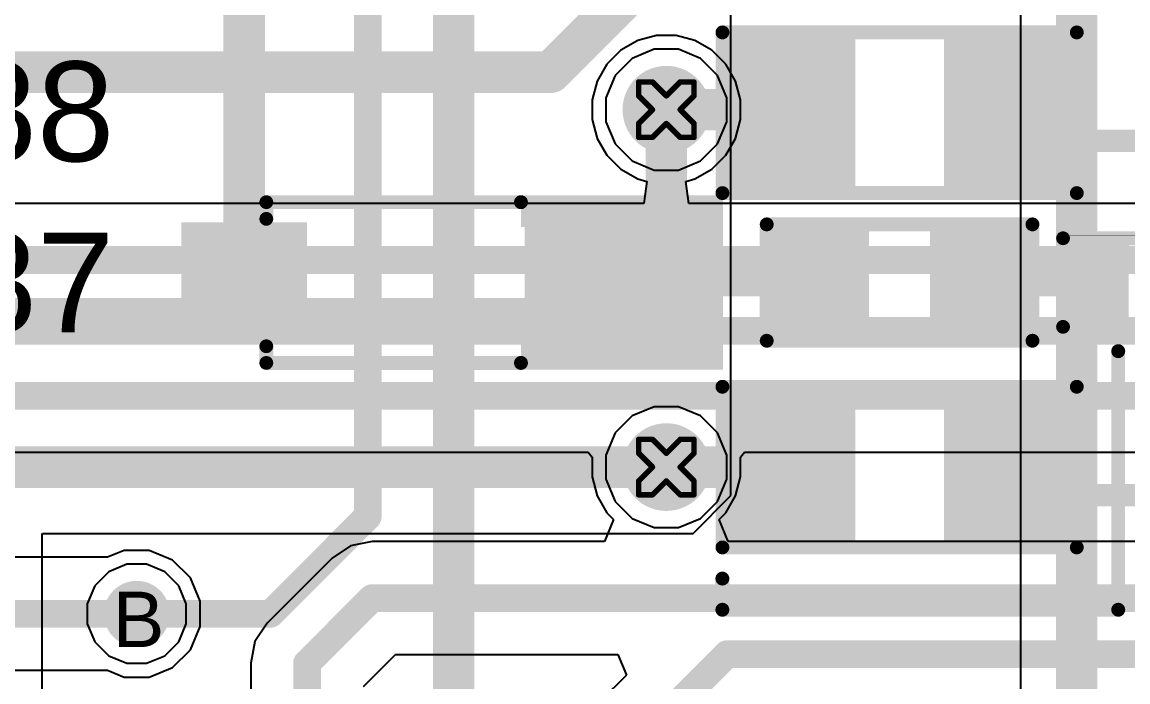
# Model space of a CAD drawing. Header units: inches. Extents: x 0 to 5379, y 0 to 5429.
# Drawn here: x 78.76 to 88.9, y 125.46 to 131.51 of the extents above; entities that cross this region are included whole.
import ezdxf

# ---------------------------------------------------------------- set-up
doc = ezdxf.new("R2010")
doc.units = ezdxf.units.IN
for name, color, linetype in [('Bottom Layer', 5, 'Continuous'), ('Bottom Solder', 6, 'Continuous'), ('Drill Drawing', 1, 'Continuous'), ('GND01', 16, 'Continuous'), ('GND02', 76, 'Continuous'), ('PWR', 156, 'Continuous'), ('SIG 01', 90, 'Continuous'), ('Top Layer', 1, 'Continuous'), ('Top Overlay', 2, 'Continuous'), ('Top Paste', 8, 'Continuous'), ('Top Solder', 216, 'Continuous'), ('Via Holes', 16, 'Continuous')]:
    doc.layers.add(name, color=color, linetype=linetype)
doc.styles.add('Arial', font='', dxfattribs={"height": 0.2})
doc.styles.get('Arial').set_extended_font_data('Arial')

# ---------------------------------------------------------------- blocks, each defined once
blk = doc.blocks.new('SOD_123_33')
at = {"layer": 'Top Layer'}
for points in [[(-1.1, 0.45), (-1.1, -0.45), (-2.05, -0.45), (-2.05, 0.45)], [(2.05, 0.45), (2.05, -0.45), (1.1, -0.45), (1.1, 0.45)]]:
    blk.add_hatch(color=1, dxfattribs=at).paths.add_polyline_path(points)
at = {"layer": 'Top Overlay'}
for points in [[(0.965, 0.508), (2.819, 0.508), (2.819, 0.8), (0.965, 0.8)], [(2.119, -0.787), (2.818, -0.787), (2.818, 0.787), (2.119, 0.787)], [(0.965, -0.8), (2.819, -0.8), (2.819, -0.508), (0.965, -0.508)]]:
    blk.add_hatch(color=2, dxfattribs=at).paths.add_polyline_path(points)
at = {"layer": 'Top Paste'}
for points in [[(-1.1, 0.45), (-1.1, -0.45), (-2.05, -0.45), (-2.05, 0.45)], [(2.05, 0.45), (2.05, -0.45), (1.1, -0.45), (1.1, 0.45)]]:
    blk.add_hatch(color=8, dxfattribs=at).paths.add_polyline_path(points)
at = {"layer": 'Top Solder'}
for points in [[(-0.998, 0.552), (-0.998, -0.552), (-2.152, -0.552), (-2.152, 0.552)], [(2.152, 0.552), (2.152, -0.552), (0.998, -0.552), (0.998, 0.552)]]:
    blk.add_hatch(color=216, dxfattribs=at).paths.add_polyline_path(points)
at = {"layer": 'Top Overlay'}
for points in [[(-1.372, 0.737, 0.127, 0.127, 0), (0.965, 0.737, 0.127, 0.127, 0)], [(-1.372, 0.584, 0.127, 0.127, 0), (-1.372, 0.737, 0.127, 0.127, 0)], [(-1.372, -0.737, 0.127, 0.127, 0), (-1.372, -0.584, 0.127, 0.127, 0)], [(-1.372, -0.737, 0.127, 0.127, 0), (0.965, -0.737, 0.127, 0.127, 0)]]:
    blk.add_lwpolyline(points, format="xyseb", dxfattribs=at)
for points in [[(-1.403, 0.737, 0.0635, 0.0635, 1), (-1.34, 0.737, 0.0635, 0.0635, 1)], [(-1.403, 0.737, 0.0635, 0.0635, 1), (-1.34, 0.737, 0.0635, 0.0635, 1)], [(0.933, 0.737, 0.0635, 0.0635, 1), (0.997, 0.737, 0.0635, 0.0635, 1)], [(-1.403, 0.584, 0.0635, 0.0635, 1), (-1.34, 0.584, 0.0635, 0.0635, 1)], [(-1.403, -0.584, 0.0635, 0.0635, 1), (-1.34, -0.584, 0.0635, 0.0635, 1)], [(-1.403, -0.737, 0.0635, 0.0635, 1), (-1.34, -0.737, 0.0635, 0.0635, 1)], [(-1.403, -0.737, 0.0635, 0.0635, 1), (-1.34, -0.737, 0.0635, 0.0635, 1)], [(0.933, -0.737, 0.0635, 0.0635, 1), (0.997, -0.737, 0.0635, 0.0635, 1)]]:
    blk.add_lwpolyline(points, format="xyseb", close=True, dxfattribs=at)
blk = doc.blocks.new('R___0603_38')
at = {"layer": 'Top Layer'}
for points in [[(-0.381, 0.4445), (-0.381, -0.4445), (-1.143, -0.4445), (-1.143, 0.4445)], [(1.143, 0.4445), (1.143, -0.4445), (0.381, -0.4445), (0.381, 0.4445)]]:
    blk.add_hatch(color=1, dxfattribs=at).paths.add_polyline_path(points)
at = {"layer": 'Top Paste'}
for points in [[(-0.381, 0.4445), (-0.381, -0.4445), (-1.143, -0.4445), (-1.143, 0.4445)], [(1.143, 0.4445), (1.143, -0.4445), (0.381, -0.4445), (0.381, 0.4445)]]:
    blk.add_hatch(color=8, dxfattribs=at).paths.add_polyline_path(points)
at = {"layer": 'Top Solder'}
for points in [[(-0.2794, 0.5461), (-0.2794, -0.5461), (-1.2446, -0.5461), (-1.2446, 0.5461)], [(1.2446, 0.5461), (1.2446, -0.5461), (0.2794, -0.5461), (0.2794, 0.5461)]]:
    blk.add_hatch(color=216, dxfattribs=at).paths.add_polyline_path(points)
at = {"layer": 'Top Overlay'}
for points in [[(1.2192, 0.5334, 0.127, 0.127, 0), (-1.2192, 0.5334, 0.127, 0.127, 0)], [(-1.2192, 0.5334, 0.127, 0.127, 0), (-1.2192, -0.5334, 0.127, 0.127, 0)], [(1.2192, 0.5334, 0.127, 0.127, 0), (1.2192, -0.5334, 0.127, 0.127, 0)], [(1.2192, -0.5334, 0.127, 0.127, 0), (-1.2192, -0.5334, 0.127, 0.127, 0)]]:
    blk.add_lwpolyline(points, format="xyseb", dxfattribs=at)
for points in [[(-1.25095, 0.5334, 0.0635, 0.0635, 1), (-1.18745, 0.5334, 0.0635, 0.0635, 1)], [(-1.25095, 0.5334, 0.0635, 0.0635, 1), (-1.18745, 0.5334, 0.0635, 0.0635, 1)], [(1.18745, 0.5334, 0.0635, 0.0635, 1), (1.25095, 0.5334, 0.0635, 0.0635, 1)], [(1.18745, 0.5334, 0.0635, 0.0635, 1), (1.25095, 0.5334, 0.0635, 0.0635, 1)], [(-1.25095, -0.5334, 0.0635, 0.0635, 1), (-1.18745, -0.5334, 0.0635, 0.0635, 1)], [(-1.25095, -0.5334, 0.0635, 0.0635, 1), (-1.18745, -0.5334, 0.0635, 0.0635, 1)], [(1.18745, -0.5334, 0.0635, 0.0635, 1), (1.25095, -0.5334, 0.0635, 0.0635, 1)], [(1.18745, -0.5334, 0.0635, 0.0635, 1), (1.25095, -0.5334, 0.0635, 0.0635, 1)]]:
    blk.add_lwpolyline(points, format="xyseb", close=True, dxfattribs=at)
blk = doc.blocks.new('R___0402_39')
at = {"layer": 'Top Layer'}
for points in [[(-0.699, -0.318), (-0.699, 0.318), (-0.241, 0.318), (-0.241, -0.318)], [(0.241, -0.318), (0.241, 0.318), (0.699, 0.318), (0.699, -0.318)]]:
    blk.add_hatch(color=1, dxfattribs=at).paths.add_polyline_path(points)
at = {"layer": 'Top Paste'}
for points in [[(-0.699, -0.318), (-0.699, 0.318), (-0.241, 0.318), (-0.241, -0.318)], [(0.241, -0.318), (0.241, 0.318), (0.699, 0.318), (0.699, -0.318)]]:
    blk.add_hatch(color=8, dxfattribs=at).paths.add_polyline_path(points)
at = {"layer": 'Top Solder'}
for points in [[(-0.754, -0.373), (-0.754, 0.373), (-0.186, 0.373), (-0.186, -0.373)], [(0.186, -0.373), (0.186, 0.373), (0.754, 0.373), (0.754, -0.373)]]:
    blk.add_hatch(color=216, dxfattribs=at).paths.add_polyline_path(points)
at = {"layer": 'Top Overlay'}
for points in [[(-0.787, 0.406, 0.127, 0.127, 0), (-0.787, -0.406, 0.127, 0.127, 0)], [(0.787, 0.406, 0.127, 0.127, 0), (-0.787, 0.406, 0.127, 0.127, 0)], [(0.787, 0.406, 0.127, 0.127, 0), (0.787, -0.406, 0.127, 0.127, 0)], [(0.787, -0.406, 0.127, 0.127, 0), (-0.787, -0.406, 0.127, 0.127, 0)], [(0.813, -0.432, 0.00323, 0.00323, 0), (-0.813, -0.432, 0.00323, 0.00323, 0)]]:
    blk.add_lwpolyline(points, format="xyseb", dxfattribs=at)
for points in [[(-0.819, 0.406, 0.0635, 0.0635, 1), (-0.756, 0.406, 0.0635, 0.0635, 1)], [(-0.819, 0.406, 0.0635, 0.0635, 1), (-0.756, 0.406, 0.0635, 0.0635, 1)], [(0.756, 0.406, 0.0635, 0.0635, 1), (0.819, 0.406, 0.0635, 0.0635, 1)], [(0.756, 0.406, 0.0635, 0.0635, 1), (0.819, 0.406, 0.0635, 0.0635, 1)], [(-0.819, -0.406, 0.0635, 0.0635, 1), (-0.756, -0.406, 0.0635, 0.0635, 1)], [(-0.819, -0.406, 0.0635, 0.0635, 1), (-0.756, -0.406, 0.0635, 0.0635, 1)], [(0.756, -0.406, 0.0635, 0.0635, 1), (0.819, -0.406, 0.0635, 0.0635, 1)], [(0.756, -0.406, 0.0635, 0.0635, 1), (0.819, -0.406, 0.0635, 0.0635, 1)], [(-0.814, -0.432, 0.00161, 0.00161, 1), (-0.812, -0.432, 0.00161, 0.00161, 1)], [(0.812, -0.432, 0.00161, 0.00161, 1), (0.814, -0.432, 0.00161, 0.00161, 1)]]:
    blk.add_lwpolyline(points, format="xyseb", close=True, dxfattribs=at)
blk = doc.blocks.new('R___0805_246')
at = {"layer": 'Top Layer'}
for points in [[(-1.524, 0.635), (-0.508, 0.635), (-0.508, -0.635), (-1.524, -0.635)], [(0.508, 0.635), (1.524, 0.635), (1.524, -0.635), (0.508, -0.635)]]:
    blk.add_hatch(color=1, dxfattribs=at).paths.add_polyline_path(points)
at = {"layer": 'Top Paste'}
for points in [[(-1.524, 0.635), (-0.508, 0.635), (-0.508, -0.635), (-1.524, -0.635)], [(0.508, 0.635), (1.524, 0.635), (1.524, -0.635), (0.508, -0.635)]]:
    blk.add_hatch(color=8, dxfattribs=at).paths.add_polyline_path(points)
at = {"layer": 'Top Solder'}
for points in [[(-1.6256, 0.7366), (-0.4064, 0.7366), (-0.4064, -0.7366), (-1.6256, -0.7366)], [(0.4064, 0.7366), (1.6256, 0.7366), (1.6256, -0.7366), (0.4064, -0.7366)]]:
    blk.add_hatch(color=216, dxfattribs=at).paths.add_polyline_path(points)
at = {"layer": 'Top Overlay'}
for points in [[(1.6256, 0.7366, 0.127, 0.127, 0), (-1.6256, 0.7366, 0.127, 0.127, 0)], [(-1.6256, 0.7366, 0.127, 0.127, 0), (-1.6256, -0.7366, 0.127, 0.127, 0)], [(1.6256, 0.7366, 0.127, 0.127, 0), (1.6256, -0.7366, 0.127, 0.127, 0)], [(1.6256, -0.7366, 0.127, 0.127, 0), (-1.6256, -0.7366, 0.127, 0.127, 0)]]:
    blk.add_lwpolyline(points, format="xyseb", dxfattribs=at)
for points in [[(-1.65735, 0.7366, 0.0635, 0.0635, 1), (-1.59385, 0.7366, 0.0635, 0.0635, 1)], [(-1.65735, 0.7366, 0.0635, 0.0635, 1), (-1.59385, 0.7366, 0.0635, 0.0635, 1)], [(1.59385, 0.7366, 0.0635, 0.0635, 1), (1.65735, 0.7366, 0.0635, 0.0635, 1)], [(1.59385, 0.7366, 0.0635, 0.0635, 1), (1.65735, 0.7366, 0.0635, 0.0635, 1)], [(-1.65735, -0.7366, 0.0635, 0.0635, 1), (-1.59385, -0.7366, 0.0635, 0.0635, 1)], [(-1.65735, -0.7366, 0.0635, 0.0635, 1), (-1.59385, -0.7366, 0.0635, 0.0635, 1)], [(1.59385, -0.7366, 0.0635, 0.0635, 1), (1.65735, -0.7366, 0.0635, 0.0635, 1)], [(1.59385, -0.7366, 0.0635, 0.0635, 1), (1.65735, -0.7366, 0.0635, 0.0635, 1)]]:
    blk.add_lwpolyline(points, format="xyseb", close=True, dxfattribs=at)
blk = doc.blocks.new('R___0805_247')
at = {"layer": 'Top Layer'}
for points in [[(-1.524, 0.635), (-0.508, 0.635), (-0.508, -0.635), (-1.524, -0.635)], [(0.508, 0.635), (1.524, 0.635), (1.524, -0.635), (0.508, -0.635)]]:
    blk.add_hatch(color=1, dxfattribs=at).paths.add_polyline_path(points)
at = {"layer": 'Top Paste'}
for points in [[(-1.524, 0.635), (-0.508, 0.635), (-0.508, -0.635), (-1.524, -0.635)], [(0.508, 0.635), (1.524, 0.635), (1.524, -0.635), (0.508, -0.635)]]:
    blk.add_hatch(color=8, dxfattribs=at).paths.add_polyline_path(points)
at = {"layer": 'Top Solder'}
for points in [[(-1.6256, 0.7366), (-0.4064, 0.7366), (-0.4064, -0.7366), (-1.6256, -0.7366)], [(0.4064, 0.7366), (1.6256, 0.7366), (1.6256, -0.7366), (0.4064, -0.7366)]]:
    blk.add_hatch(color=216, dxfattribs=at).paths.add_polyline_path(points)
at = {"layer": 'Top Overlay'}
for points in [[(1.6256, 0.7366, 0.127, 0.127, 0), (-1.6256, 0.7366, 0.127, 0.127, 0)], [(-1.6256, 0.7366, 0.127, 0.127, 0), (-1.6256, -0.7366, 0.127, 0.127, 0)], [(1.6256, 0.7366, 0.127, 0.127, 0), (1.6256, -0.7366, 0.127, 0.127, 0)], [(1.6256, -0.7366, 0.127, 0.127, 0), (-1.6256, -0.7366, 0.127, 0.127, 0)]]:
    blk.add_lwpolyline(points, format="xyseb", dxfattribs=at)
for points in [[(-1.65735, 0.7366, 0.0635, 0.0635, 1), (-1.59385, 0.7366, 0.0635, 0.0635, 1)], [(-1.65735, 0.7366, 0.0635, 0.0635, 1), (-1.59385, 0.7366, 0.0635, 0.0635, 1)], [(1.59385, 0.7366, 0.0635, 0.0635, 1), (1.65735, 0.7366, 0.0635, 0.0635, 1)], [(1.59385, 0.7366, 0.0635, 0.0635, 1), (1.65735, 0.7366, 0.0635, 0.0635, 1)], [(-1.65735, -0.7366, 0.0635, 0.0635, 1), (-1.59385, -0.7366, 0.0635, 0.0635, 1)], [(-1.65735, -0.7366, 0.0635, 0.0635, 1), (-1.59385, -0.7366, 0.0635, 0.0635, 1)], [(1.59385, -0.7366, 0.0635, 0.0635, 1), (1.65735, -0.7366, 0.0635, 0.0635, 1)], [(1.59385, -0.7366, 0.0635, 0.0635, 1), (1.65735, -0.7366, 0.0635, 0.0635, 1)]]:
    blk.add_lwpolyline(points, format="xyseb", close=True, dxfattribs=at)

msp = doc.modelspace()

# ---------------------------------------------------------------- hatches: boundary and pattern name
at = {"layer": 'Bottom Layer'}
h = msp.add_hatch(color=5, dxfattribs=at)
edge = h.paths.add_edge_path()
edge.add_arc((84.666, 130.708), 0.3, 0, 360)
h = msp.add_hatch(color=5, dxfattribs=at)
edge = h.paths.add_edge_path()
edge.add_arc((84.666, 127.431), 0.3, 0, 360)
h = msp.add_hatch(color=5, dxfattribs=at)
edge = h.paths.add_edge_path()
edge.add_arc((79.807, 126.086), 0.2, 0, 360)
at = {"layer": 'Bottom Solder'}
h = msp.add_hatch(color=6, dxfattribs=at)
edge = h.paths.add_edge_path()
edge.add_arc((84.666, 130.708), 0.402, 0, 360)
h = msp.add_hatch(color=6, dxfattribs=at)
edge = h.paths.add_edge_path()
edge.add_arc((84.666, 127.431), 0.402, 0, 360)
h = msp.add_hatch(color=6, dxfattribs=at)
edge = h.paths.add_edge_path()
edge.add_arc((79.807, 126.086), 0.302, 0, 360)
at = {"layer": 'GND01'}
h = msp.add_hatch(color=16, dxfattribs=at)
edge = h.paths.add_edge_path()
edge.add_arc((84.666, 130.708), 0.3, 0, 360)
h = msp.add_hatch(color=16, dxfattribs=at)
edge = h.paths.add_edge_path()
edge.add_arc((84.666, 127.431), 0.3, 0, 360)
h = msp.add_hatch(color=16, dxfattribs=at)
edge = h.paths.add_edge_path()
edge.add_arc((79.807, 126.086), 0.2, 0, 360)
at = {"layer": 'GND02'}
h = msp.add_hatch(color=76, dxfattribs=at)
edge = h.paths.add_edge_path()
edge.add_arc((84.666, 130.708), 0.3, 0, 360)
h = msp.add_hatch(color=76, dxfattribs=at)
edge = h.paths.add_edge_path()
edge.add_arc((84.666, 127.431), 0.3, 0, 360)
h = msp.add_hatch(color=76, dxfattribs=at)
edge = h.paths.add_edge_path()
edge.add_arc((79.807, 126.086), 0.2, 0, 360)
at = {"layer": 'PWR'}
h = msp.add_hatch(color=156, dxfattribs=at)
edge = h.paths.add_edge_path()
edge.add_arc((84.666, 130.708), 0.3, 0, 360)
h = msp.add_hatch(color=156, dxfattribs=at)
edge = h.paths.add_edge_path()
edge.add_arc((84.666, 127.431), 0.3, 0, 360)
h = msp.add_hatch(color=156, dxfattribs=at)
edge = h.paths.add_edge_path()
edge.add_arc((79.807, 126.086), 0.2, 0, 360)
at = {"layer": 'SIG 01'}
h = msp.add_hatch(color=90, dxfattribs=at)
edge = h.paths.add_edge_path()
edge.add_arc((84.666, 130.708), 0.3, 0, 360)
h = msp.add_hatch(color=90, dxfattribs=at)
edge = h.paths.add_edge_path()
edge.add_arc((84.666, 127.431), 0.3, 0, 360)
h = msp.add_hatch(color=90, dxfattribs=at)
edge = h.paths.add_edge_path()
edge.add_arc((79.807, 126.086), 0.2, 0, 360)
at = {"layer": 'Top Layer'}
h = msp.add_hatch(color=1, dxfattribs=at)
edge = h.paths.add_edge_path()
edge.add_arc((84.666, 130.708), 0.3, 0, 360)
h = msp.add_hatch(color=1, dxfattribs=at)
edge = h.paths.add_edge_path()
edge.add_arc((84.666, 127.431), 0.3, 0, 360)
h = msp.add_hatch(color=1, dxfattribs=at)
edge = h.paths.add_edge_path()
edge.add_arc((79.807, 126.086), 0.2, 0, 360)
at = {"layer": 'Top Solder'}
h = msp.add_hatch(color=216, dxfattribs=at)
edge = h.paths.add_edge_path()
edge.add_arc((84.666, 130.708), 0.402, 0, 360)
h = msp.add_hatch(color=216, dxfattribs=at)
edge = h.paths.add_edge_path()
edge.add_arc((84.666, 127.431), 0.402, 0, 360)
h = msp.add_hatch(color=216, dxfattribs=at)
edge = h.paths.add_edge_path()
edge.add_arc((79.807, 126.086), 0.302, 0, 360)
at = {"layer": 'Via Holes'}
h = msp.add_hatch(color=7, dxfattribs=at)
edge = h.paths.add_edge_path()
edge.add_arc((84.666, 130.708), 0.15, 0, 360)
h = msp.add_hatch(color=7, dxfattribs=at)
edge = h.paths.add_edge_path()
edge.add_arc((84.666, 127.431), 0.15, 0, 360)
h = msp.add_hatch(color=7, dxfattribs=at)
edge = h.paths.add_edge_path()
edge.add_arc((79.807, 126.086), 0.1, 0, 360)

# ---------------------------------------------------------------- linework, layer by layer
at = {"layer": 'Bottom Layer'}
for p, q in [((84.555, 131.262), (84.352, 131.178)), ((84.776, 131.262), (84.555, 131.262)), ((84.979, 131.178), (84.776, 131.262)), ((84.352, 131.178), (84.196, 131.022)), ((85.135, 131.022), (84.979, 131.178)), ((84.196, 131.022), (84.112, 130.818)), ((85.22, 130.818), (85.135, 131.022)), ((84.112, 130.818), (84.112, 130.598)), ((85.22, 130.598), (85.22, 130.818)), ((84.112, 130.598), (84.196, 130.394)), ((85.135, 130.394), (85.22, 130.598)), ((84.196, 130.394), (84.352, 130.238)), ((84.979, 130.238), (85.135, 130.394)), ((84.352, 130.238), (84.555, 130.154)), ((84.776, 130.154), (84.979, 130.238)), ((84.555, 130.154), (84.776, 130.154)), ((84.555, 127.985), (84.352, 127.901)), ((84.776, 127.985), (84.555, 127.985)), ((84.979, 127.901), (84.776, 127.985)), ((84.352, 127.901), (84.196, 127.745)), ((85.135, 127.745), (84.979, 127.901)), ((84.196, 127.745), (84.112, 127.541)), ((85.22, 127.541), (85.135, 127.745)), ((84.112, 127.541), (84.112, 127.321)), ((85.22, 127.321), (85.22, 127.541)), ((84.112, 127.321), (84.196, 127.117)), ((85.135, 127.117), (85.22, 127.321)), ((84.196, 127.117), (84.352, 126.961)), ((84.979, 126.961), (85.135, 127.117)), ((84.352, 126.961), (84.555, 126.877)), ((84.776, 126.877), (84.979, 126.961)), ((84.555, 126.877), (84.776, 126.877)), ((79.716, 126.54), (79.55, 126.47)), ((79.897, 126.54), (79.716, 126.54)), ((80.064, 126.47), (79.897, 126.54)), ((79.55, 126.47), (79.422, 126.343)), ((80.192, 126.343), (80.064, 126.47)), ((79.422, 126.343), (79.353, 126.176)), ((80.261, 126.176), (80.192, 126.343)), ((79.353, 126.176), (79.353, 125.995)), ((80.261, 125.995), (80.261, 126.176)), ((79.353, 125.995), (79.422, 125.828)), ((80.192, 125.828), (80.261, 125.995)), ((79.422, 125.828), (79.55, 125.701)), ((80.064, 125.701), (80.192, 125.828)), ((79.55, 125.701), (79.716, 125.632)), ((79.716, 125.632), (79.897, 125.632)), ((79.897, 125.632), (80.064, 125.701))]:
    msp.add_line(p, q, dxfattribs=at)
at = {"layer": 'Drill Drawing'}
for points in [[(84.412, 130.835, 0.0508, 0.0508, 0), (84.412, 130.962, 0.0508, 0.0508, 0)], [(84.412, 130.962, 0.0508, 0.0508, 0), (84.539, 130.962, 0.0508, 0.0508, 0)], [(84.539, 130.962, 0.0508, 0.0508, 0), (84.666, 130.835, 0.0508, 0.0508, 0)], [(84.666, 130.835, 0.0508, 0.0508, 0), (84.793, 130.962, 0.0508, 0.0508, 0)], [(84.793, 130.962, 0.0508, 0.0508, 0), (84.92, 130.962, 0.0508, 0.0508, 0)], [(84.92, 130.835, 0.0508, 0.0508, 0), (84.92, 130.962, 0.0508, 0.0508, 0)], [(84.412, 130.835, 0.0508, 0.0508, 0), (84.539, 130.708, 0.0508, 0.0508, 0)], [(84.793, 130.708, 0.0508, 0.0508, 0), (84.92, 130.835, 0.0508, 0.0508, 0)], [(84.412, 130.581, 0.0508, 0.0508, 0), (84.539, 130.708, 0.0508, 0.0508, 0)], [(84.793, 130.708, 0.0508, 0.0508, 0), (84.92, 130.581, 0.0508, 0.0508, 0)], [(84.412, 130.454, 0.0508, 0.0508, 0), (84.412, 130.581, 0.0508, 0.0508, 0)], [(84.539, 130.454, 0.0508, 0.0508, 0), (84.666, 130.581, 0.0508, 0.0508, 0)], [(84.666, 130.581, 0.0508, 0.0508, 0), (84.793, 130.454, 0.0508, 0.0508, 0)], [(84.92, 130.454, 0.0508, 0.0508, 0), (84.92, 130.581, 0.0508, 0.0508, 0)], [(84.412, 130.454, 0.0508, 0.0508, 0), (84.539, 130.454, 0.0508, 0.0508, 0)], [(84.793, 130.454, 0.0508, 0.0508, 0), (84.92, 130.454, 0.0508, 0.0508, 0)], [(84.412, 127.558, 0.0508, 0.0508, 0), (84.412, 127.685, 0.0508, 0.0508, 0)], [(84.412, 127.685, 0.0508, 0.0508, 0), (84.539, 127.685, 0.0508, 0.0508, 0)], [(84.539, 127.685, 0.0508, 0.0508, 0), (84.666, 127.558, 0.0508, 0.0508, 0)], [(84.666, 127.558, 0.0508, 0.0508, 0), (84.793, 127.685, 0.0508, 0.0508, 0)], [(84.793, 127.685, 0.0508, 0.0508, 0), (84.92, 127.685, 0.0508, 0.0508, 0)], [(84.92, 127.558, 0.0508, 0.0508, 0), (84.92, 127.685, 0.0508, 0.0508, 0)], [(84.412, 127.558, 0.0508, 0.0508, 0), (84.539, 127.431, 0.0508, 0.0508, 0)], [(84.793, 127.431, 0.0508, 0.0508, 0), (84.92, 127.558, 0.0508, 0.0508, 0)], [(84.412, 127.304, 0.0508, 0.0508, 0), (84.539, 127.431, 0.0508, 0.0508, 0)], [(84.793, 127.431, 0.0508, 0.0508, 0), (84.92, 127.304, 0.0508, 0.0508, 0)], [(84.412, 127.177, 0.0508, 0.0508, 0), (84.412, 127.304, 0.0508, 0.0508, 0)], [(84.539, 127.177, 0.0508, 0.0508, 0), (84.666, 127.304, 0.0508, 0.0508, 0)], [(84.666, 127.304, 0.0508, 0.0508, 0), (84.793, 127.177, 0.0508, 0.0508, 0)], [(84.92, 127.177, 0.0508, 0.0508, 0), (84.92, 127.304, 0.0508, 0.0508, 0)], [(84.412, 127.177, 0.0508, 0.0508, 0), (84.539, 127.177, 0.0508, 0.0508, 0)], [(84.793, 127.177, 0.0508, 0.0508, 0), (84.92, 127.177, 0.0508, 0.0508, 0)]]:
    msp.add_lwpolyline(points, format="xyseb", dxfattribs=at)
for points in [[(84.399, 130.962, 0.0254, 0.0254, 1), (84.424, 130.962, 0.0254, 0.0254, 1)], [(84.399, 130.962, 0.0254, 0.0254, 1), (84.424, 130.962, 0.0254, 0.0254, 1)], [(84.526, 130.962, 0.0254, 0.0254, 1), (84.551, 130.962, 0.0254, 0.0254, 1)], [(84.526, 130.962, 0.0254, 0.0254, 1), (84.551, 130.962, 0.0254, 0.0254, 1)], [(84.78, 130.962, 0.0254, 0.0254, 1), (84.805, 130.962, 0.0254, 0.0254, 1)], [(84.78, 130.962, 0.0254, 0.0254, 1), (84.805, 130.962, 0.0254, 0.0254, 1)], [(84.907, 130.962, 0.0254, 0.0254, 1), (84.932, 130.962, 0.0254, 0.0254, 1)], [(84.907, 130.962, 0.0254, 0.0254, 1), (84.932, 130.962, 0.0254, 0.0254, 1)], [(84.399, 130.835, 0.0254, 0.0254, 1), (84.424, 130.835, 0.0254, 0.0254, 1)], [(84.399, 130.835, 0.0254, 0.0254, 1), (84.424, 130.835, 0.0254, 0.0254, 1)], [(84.653, 130.835, 0.0254, 0.0254, 1), (84.678, 130.835, 0.0254, 0.0254, 1)], [(84.653, 130.835, 0.0254, 0.0254, 1), (84.678, 130.835, 0.0254, 0.0254, 1)], [(84.907, 130.835, 0.0254, 0.0254, 1), (84.932, 130.835, 0.0254, 0.0254, 1)], [(84.907, 130.835, 0.0254, 0.0254, 1), (84.932, 130.835, 0.0254, 0.0254, 1)], [(84.526, 130.708, 0.0254, 0.0254, 1), (84.551, 130.708, 0.0254, 0.0254, 1)], [(84.526, 130.708, 0.0254, 0.0254, 1), (84.551, 130.708, 0.0254, 0.0254, 1)], [(84.78, 130.708, 0.0254, 0.0254, 1), (84.805, 130.708, 0.0254, 0.0254, 1)], [(84.78, 130.708, 0.0254, 0.0254, 1), (84.805, 130.708, 0.0254, 0.0254, 1)], [(84.399, 130.581, 0.0254, 0.0254, 1), (84.424, 130.581, 0.0254, 0.0254, 1)], [(84.399, 130.581, 0.0254, 0.0254, 1), (84.424, 130.581, 0.0254, 0.0254, 1)], [(84.653, 130.581, 0.0254, 0.0254, 1), (84.678, 130.581, 0.0254, 0.0254, 1)], [(84.653, 130.581, 0.0254, 0.0254, 1), (84.678, 130.581, 0.0254, 0.0254, 1)], [(84.907, 130.581, 0.0254, 0.0254, 1), (84.932, 130.581, 0.0254, 0.0254, 1)], [(84.907, 130.581, 0.0254, 0.0254, 1), (84.932, 130.581, 0.0254, 0.0254, 1)], [(84.399, 130.454, 0.0254, 0.0254, 1), (84.424, 130.454, 0.0254, 0.0254, 1)], [(84.399, 130.454, 0.0254, 0.0254, 1), (84.424, 130.454, 0.0254, 0.0254, 1)], [(84.526, 130.454, 0.0254, 0.0254, 1), (84.551, 130.454, 0.0254, 0.0254, 1)], [(84.526, 130.454, 0.0254, 0.0254, 1), (84.551, 130.454, 0.0254, 0.0254, 1)], [(84.78, 130.454, 0.0254, 0.0254, 1), (84.805, 130.454, 0.0254, 0.0254, 1)], [(84.78, 130.454, 0.0254, 0.0254, 1), (84.805, 130.454, 0.0254, 0.0254, 1)], [(84.907, 130.454, 0.0254, 0.0254, 1), (84.932, 130.454, 0.0254, 0.0254, 1)], [(84.907, 130.454, 0.0254, 0.0254, 1), (84.932, 130.454, 0.0254, 0.0254, 1)], [(84.399, 127.685, 0.0254, 0.0254, 1), (84.424, 127.685, 0.0254, 0.0254, 1)], [(84.399, 127.685, 0.0254, 0.0254, 1), (84.424, 127.685, 0.0254, 0.0254, 1)], [(84.526, 127.685, 0.0254, 0.0254, 1), (84.551, 127.685, 0.0254, 0.0254, 1)], [(84.526, 127.685, 0.0254, 0.0254, 1), (84.551, 127.685, 0.0254, 0.0254, 1)], [(84.78, 127.685, 0.0254, 0.0254, 1), (84.805, 127.685, 0.0254, 0.0254, 1)], [(84.78, 127.685, 0.0254, 0.0254, 1), (84.805, 127.685, 0.0254, 0.0254, 1)], [(84.907, 127.685, 0.0254, 0.0254, 1), (84.932, 127.685, 0.0254, 0.0254, 1)], [(84.907, 127.685, 0.0254, 0.0254, 1), (84.932, 127.685, 0.0254, 0.0254, 1)], [(84.399, 127.558, 0.0254, 0.0254, 1), (84.424, 127.558, 0.0254, 0.0254, 1)], [(84.399, 127.558, 0.0254, 0.0254, 1), (84.424, 127.558, 0.0254, 0.0254, 1)], [(84.653, 127.558, 0.0254, 0.0254, 1), (84.678, 127.558, 0.0254, 0.0254, 1)], [(84.653, 127.558, 0.0254, 0.0254, 1), (84.678, 127.558, 0.0254, 0.0254, 1)], [(84.907, 127.558, 0.0254, 0.0254, 1), (84.932, 127.558, 0.0254, 0.0254, 1)], [(84.907, 127.558, 0.0254, 0.0254, 1), (84.932, 127.558, 0.0254, 0.0254, 1)], [(84.526, 127.431, 0.0254, 0.0254, 1), (84.551, 127.431, 0.0254, 0.0254, 1)], [(84.526, 127.431, 0.0254, 0.0254, 1), (84.551, 127.431, 0.0254, 0.0254, 1)], [(84.78, 127.431, 0.0254, 0.0254, 1), (84.805, 127.431, 0.0254, 0.0254, 1)], [(84.78, 127.431, 0.0254, 0.0254, 1), (84.805, 127.431, 0.0254, 0.0254, 1)], [(84.399, 127.304, 0.0254, 0.0254, 1), (84.424, 127.304, 0.0254, 0.0254, 1)], [(84.399, 127.304, 0.0254, 0.0254, 1), (84.424, 127.304, 0.0254, 0.0254, 1)], [(84.653, 127.304, 0.0254, 0.0254, 1), (84.678, 127.304, 0.0254, 0.0254, 1)], [(84.653, 127.304, 0.0254, 0.0254, 1), (84.678, 127.304, 0.0254, 0.0254, 1)], [(84.907, 127.304, 0.0254, 0.0254, 1), (84.932, 127.304, 0.0254, 0.0254, 1)], [(84.907, 127.304, 0.0254, 0.0254, 1), (84.932, 127.304, 0.0254, 0.0254, 1)], [(84.399, 127.177, 0.0254, 0.0254, 1), (84.424, 127.177, 0.0254, 0.0254, 1)], [(84.399, 127.177, 0.0254, 0.0254, 1), (84.424, 127.177, 0.0254, 0.0254, 1)], [(84.526, 127.177, 0.0254, 0.0254, 1), (84.551, 127.177, 0.0254, 0.0254, 1)], [(84.526, 127.177, 0.0254, 0.0254, 1), (84.551, 127.177, 0.0254, 0.0254, 1)], [(84.78, 127.177, 0.0254, 0.0254, 1), (84.805, 127.177, 0.0254, 0.0254, 1)], [(84.78, 127.177, 0.0254, 0.0254, 1), (84.805, 127.177, 0.0254, 0.0254, 1)], [(84.907, 127.177, 0.0254, 0.0254, 1), (84.932, 127.177, 0.0254, 0.0254, 1)], [(84.907, 127.177, 0.0254, 0.0254, 1), (84.932, 127.177, 0.0254, 0.0254, 1)]]:
    msp.add_lwpolyline(points, format="xyseb", close=True, dxfattribs=at)
at = {"layer": 'GND01'}
for p, q in [((84.555, 131.262), (84.352, 131.178)), ((84.776, 131.262), (84.555, 131.262)), ((84.979, 131.178), (84.776, 131.262)), ((84.352, 131.178), (84.196, 131.022)), ((85.135, 131.022), (84.979, 131.178)), ((84.196, 131.022), (84.112, 130.818)), ((85.22, 130.818), (85.135, 131.022)), ((84.112, 130.818), (84.112, 130.598)), ((85.22, 130.598), (85.22, 130.818)), ((84.112, 130.598), (84.196, 130.394)), ((85.135, 130.394), (85.22, 130.598)), ((84.196, 130.394), (84.352, 130.238)), ((84.979, 130.238), (85.135, 130.394)), ((84.352, 130.238), (84.555, 130.154)), ((84.776, 130.154), (84.979, 130.238)), ((84.555, 130.154), (84.776, 130.154)), ((84.555, 127.985), (84.352, 127.901)), ((84.776, 127.985), (84.555, 127.985)), ((84.979, 127.901), (84.776, 127.985)), ((84.352, 127.901), (84.196, 127.745)), ((85.135, 127.745), (84.979, 127.901)), ((84.196, 127.745), (84.112, 127.541)), ((85.22, 127.541), (85.135, 127.745)), ((84.112, 127.541), (84.112, 127.321)), ((85.22, 127.321), (85.22, 127.541)), ((84.112, 127.321), (84.196, 127.117)), ((85.135, 127.117), (85.22, 127.321)), ((84.196, 127.117), (84.352, 126.961)), ((84.979, 126.961), (85.135, 127.117)), ((84.352, 126.961), (84.555, 126.877)), ((84.776, 126.877), (84.979, 126.961)), ((84.555, 126.877), (84.776, 126.877)), ((79.716, 126.54), (79.55, 126.47)), ((79.897, 126.54), (79.716, 126.54)), ((80.064, 126.47), (79.897, 126.54)), ((79.55, 126.47), (79.422, 126.343)), ((80.192, 126.343), (80.064, 126.47)), ((79.422, 126.343), (79.353, 126.176)), ((80.261, 126.176), (80.192, 126.343)), ((79.353, 126.176), (79.353, 125.995)), ((80.261, 125.995), (80.261, 126.176)), ((79.353, 125.995), (79.422, 125.828)), ((80.192, 125.828), (80.261, 125.995)), ((79.422, 125.828), (79.55, 125.701)), ((80.064, 125.701), (80.192, 125.828)), ((79.55, 125.701), (79.716, 125.632)), ((79.716, 125.632), (79.897, 125.632)), ((79.897, 125.632), (80.064, 125.701))]:
    msp.add_line(p, q, dxfattribs=at)
at = {"layer": 'GND02'}
for p, q in [((84.555, 131.262), (84.352, 131.178)), ((84.776, 131.262), (84.555, 131.262)), ((84.979, 131.178), (84.776, 131.262)), ((84.352, 131.178), (84.196, 131.022)), ((85.135, 131.022), (84.979, 131.178)), ((84.196, 131.022), (84.112, 130.818)), ((85.22, 130.818), (85.135, 131.022)), ((84.112, 130.818), (84.112, 130.598)), ((85.22, 130.598), (85.22, 130.818)), ((84.112, 130.598), (84.196, 130.394)), ((85.135, 130.394), (85.22, 130.598)), ((84.196, 130.394), (84.352, 130.238)), ((84.979, 130.238), (85.135, 130.394)), ((84.352, 130.238), (84.555, 130.154)), ((84.776, 130.154), (84.979, 130.238)), ((84.555, 130.154), (84.776, 130.154)), ((84.555, 127.985), (84.352, 127.901)), ((84.776, 127.985), (84.555, 127.985)), ((84.979, 127.901), (84.776, 127.985)), ((84.352, 127.901), (84.196, 127.745)), ((85.135, 127.745), (84.979, 127.901)), ((84.196, 127.745), (84.112, 127.541)), ((85.22, 127.541), (85.135, 127.745)), ((84.112, 127.541), (84.112, 127.321)), ((85.22, 127.321), (85.22, 127.541)), ((84.112, 127.321), (84.196, 127.117)), ((85.135, 127.117), (85.22, 127.321)), ((84.196, 127.117), (84.352, 126.961)), ((84.979, 126.961), (85.135, 127.117)), ((84.352, 126.961), (84.555, 126.877)), ((84.776, 126.877), (84.979, 126.961)), ((84.555, 126.877), (84.776, 126.877)), ((79.716, 126.54), (79.55, 126.47)), ((79.897, 126.54), (79.716, 126.54)), ((80.064, 126.47), (79.897, 126.54)), ((79.55, 126.47), (79.422, 126.343)), ((80.192, 126.343), (80.064, 126.47)), ((79.422, 126.343), (79.353, 126.176)), ((80.261, 126.176), (80.192, 126.343)), ((79.353, 126.176), (79.353, 125.995)), ((80.261, 125.995), (80.261, 126.176)), ((79.353, 125.995), (79.422, 125.828)), ((80.192, 125.828), (80.261, 125.995)), ((79.422, 125.828), (79.55, 125.701)), ((80.064, 125.701), (80.192, 125.828)), ((79.55, 125.701), (79.716, 125.632)), ((79.716, 125.632), (79.897, 125.632)), ((79.897, 125.632), (80.064, 125.701))]:
    msp.add_line(p, q, dxfattribs=at)
at = {"layer": 'PWR'}
for p, q in [((87.914, 136.03), (87.914, 123.233)), ((85.259, 127.17), (85.259, 134.525)), ((84.911, 126.822), (85.259, 127.17)), ((78.939, 126.818), (78.943, 126.822)), ((78.943, 126.822), (84.911, 126.822)), ((78.939, 111.125), (78.939, 126.818)), ((79.716, 126.54), (79.55, 126.47)), ((79.897, 126.54), (79.716, 126.54)), ((80.064, 126.47), (79.897, 126.54)), ((79.55, 126.47), (79.422, 126.343)), ((80.192, 126.343), (80.064, 126.47)), ((79.422, 126.343), (79.353, 126.176)), ((80.261, 126.176), (80.192, 126.343)), ((79.353, 126.176), (79.353, 125.995)), ((80.261, 125.995), (80.261, 126.176)), ((79.353, 125.995), (79.422, 125.828)), ((80.192, 125.828), (80.261, 125.995)), ((79.422, 125.828), (79.55, 125.701)), ((80.064, 125.701), (80.192, 125.828)), ((79.55, 125.701), (79.716, 125.632)), ((79.716, 125.632), (79.897, 125.632)), ((79.897, 125.632), (80.064, 125.701))]:
    msp.add_line(p, q, dxfattribs=at)
for points in [[(88.431, 122.909, 0.381, 0.381, 0), (88.431, 136.265, 0.381, 0.381, 0)], [(83.604, 131.052, 0.381, 0.381, 0), (84.666, 132.113, 0.381, 0.381, 0)], [(52.438, 131.052, 0.381, 0.381, 0), (83.604, 131.052, 0.381, 0.381, 0)], [(84.666, 129.565, 0.381, 0.381, 0), (84.666, 130.708, 0.381, 0.381, 0)], [(83.893, 128.792, 0.381, 0.381, 0), (84.666, 129.565, 0.381, 0.381, 0)], [(52.405, 128.792, 0.381, 0.381, 0), (83.893, 128.792, 0.381, 0.381, 0)], [(51.487, 127.431, 0.381, 0.381, 0), (84.666, 127.431, 0.381, 0.381, 0)]]:
    msp.add_lwpolyline(points, format="xyseb", dxfattribs=at)
for points in [[(83.509, 131.052, 0.191, 0.191, 1), (83.7, 131.052, 0.191, 0.191, 1)], [(83.509, 131.052, 0.191, 0.191, 1), (83.7, 131.052, 0.191, 0.191, 1)], [(84.57, 130.708, 0.191, 0.191, 1), (84.761, 130.708, 0.191, 0.191, 1)], [(84.57, 129.565, 0.191, 0.191, 1), (84.761, 129.565, 0.191, 0.191, 1)], [(84.57, 129.565, 0.191, 0.191, 1), (84.761, 129.565, 0.191, 0.191, 1)], [(83.797, 128.792, 0.191, 0.191, 1), (83.988, 128.792, 0.191, 0.191, 1)], [(83.797, 128.792, 0.191, 0.191, 1), (83.988, 128.792, 0.191, 0.191, 1)], [(84.57, 127.431, 0.191, 0.191, 1), (84.761, 127.431, 0.191, 0.191, 1)]]:
    msp.add_lwpolyline(points, format="xyseb", close=True, dxfattribs=at)
at = {"layer": 'SIG 01'}
for p, q in [((84.576, 131.389), (84.403, 131.342)), ((84.755, 131.389), (84.576, 131.389)), ((84.928, 131.342), (84.755, 131.389)), ((84.403, 131.342), (84.247, 131.253)), ((85.084, 131.253), (84.928, 131.342)), ((84.247, 131.253), (84.121, 131.126)), ((85.211, 131.126), (85.084, 131.253)), ((84.121, 131.126), (84.031, 130.971)), ((85.3, 130.971), (85.211, 131.126)), ((84.031, 130.971), (83.985, 130.798)), ((85.347, 130.798), (85.3, 130.971)), ((83.985, 130.798), (83.985, 130.618)), ((85.347, 130.618), (85.347, 130.798)), ((83.985, 130.618), (84.031, 130.445)), ((85.3, 130.445), (85.347, 130.618)), ((84.031, 130.445), (84.121, 130.29)), ((85.211, 130.29), (85.3, 130.445)), ((84.121, 130.29), (84.247, 130.163)), ((85.084, 130.163), (85.211, 130.29)), ((84.247, 130.163), (84.403, 130.073)), ((84.403, 130.073), (84.486, 130.051)), ((84.845, 130.051), (84.928, 130.073)), ((84.928, 130.073), (85.084, 130.163)), ((84.486, 130.051), (84.459, 129.848)), ((84.872, 129.848), (84.845, 130.051)), ((84.459, 129.848), (73.272, 129.848)), ((94.403, 129.848), (84.872, 129.848)), ((72.542, 127.567), (83.949, 127.567)), ((83.949, 127.567), (83.985, 127.521)), ((85.347, 127.521), (85.382, 127.567)), ((85.382, 127.567), (92.488, 127.567)), ((83.985, 127.521), (83.985, 127.341)), ((85.347, 127.341), (85.347, 127.521)), ((83.985, 127.341), (84.031, 127.168)), ((85.3, 127.168), (85.347, 127.341)), ((84.031, 127.168), (84.121, 127.013)), ((85.211, 127.013), (85.3, 127.168)), ((84.182, 126.951), (84.098, 126.748)), ((84.121, 127.013), (84.182, 126.951)), ((85.149, 126.951), (85.211, 127.013)), ((85.233, 126.748), (85.149, 126.951)), ((81.966, 126.748), (81.768, 126.709)), ((84.098, 126.748), (81.966, 126.748)), ((81.966, 126.748), (81.966, 126.748)), ((92.459, 126.748), (85.233, 126.748)), ((79.691, 126.667), (79.539, 126.604)), ((79.922, 126.667), (79.691, 126.667)), ((80.136, 126.578), (79.922, 126.667)), ((81.768, 126.709), (81.6, 126.596)), ((79.539, 126.604), (63.343, 126.604)), ((80.299, 126.415), (80.136, 126.578)), ((81.6, 126.596), (81.003, 126)), ((80.388, 126.201), (80.299, 126.415)), ((80.388, 125.97), (80.388, 126.201)), ((80.299, 125.756), (80.388, 125.97)), ((81.003, 126), (80.891, 125.832)), ((80.891, 125.832), (80.852, 125.633)), ((80.136, 125.593), (80.299, 125.756)), ((81.887, 125.419), (82.181, 125.712)), ((82.181, 125.712), (84.222, 125.712)), ((84.222, 125.712), (84.3, 125.524)), ((80.852, 125.633), (80.852, 122.774)), ((63.557, 125.568), (79.539, 125.568)), ((79.539, 125.568), (79.691, 125.505)), ((79.691, 125.505), (79.922, 125.505)), ((79.922, 125.505), (80.136, 125.593)), ((84.3, 125.524), (84.063, 125.288))]:
    msp.add_line(p, q, dxfattribs=at)
for points in [[(73.057, 129.33, 0.254, 0.254, 0), (96.207, 129.33, 0.254, 0.254, 0)], [(72.788, 128.68, 0.254, 0.254, 0), (96.54, 128.68, 0.254, 0.254, 0)], [(72.542, 128.085, 0.254, 0.254, 0), (96.921, 128.085, 0.254, 0.254, 0)], [(81.37, 125.633, 0.254, 0.254, 0), (81.966, 126.23, 0.254, 0.254, 0)], [(81.966, 126.23, 0.254, 0.254, 0), (100.471, 126.23, 0.254, 0.254, 0)], [(63.343, 126.086, 0.254, 0.254, 0), (79.807, 126.086, 0.254, 0.254, 0)], [(84.43, 124.922, 0.254, 0.254, 0), (85.224, 125.716, 0.254, 0.254, 0)], [(85.224, 125.716, 0.254, 0.254, 0), (100.783, 125.716, 0.254, 0.254, 0)], [(81.37, 122.506, 0.254, 0.254, 0), (81.37, 125.633, 0.254, 0.254, 0)]]:
    msp.add_lwpolyline(points, format="xyseb", dxfattribs=at)
for points in [[(81.903, 126.23, 0.127, 0.127, 1), (82.03, 126.23, 0.127, 0.127, 1)], [(81.903, 126.23, 0.127, 0.127, 1), (82.03, 126.23, 0.127, 0.127, 1)], [(79.743, 126.086, 0.127, 0.127, 1), (79.87, 126.086, 0.127, 0.127, 1)], [(85.16, 125.716, 0.127, 0.127, 1), (85.287, 125.716, 0.127, 0.127, 1)], [(85.16, 125.716, 0.127, 0.127, 1), (85.287, 125.716, 0.127, 0.127, 1)], [(81.306, 125.633, 0.127, 0.127, 1), (81.433, 125.633, 0.127, 0.127, 1)], [(81.306, 125.633, 0.127, 0.127, 1), (81.433, 125.633, 0.127, 0.127, 1)]]:
    msp.add_lwpolyline(points, format="xyseb", close=True, dxfattribs=at)
at = {"layer": 'Top Layer'}
for points in [[(81.926, 126.978, 0.254, 0.254, 0), (81.926, 139.116, 0.254, 0.254, 0)], [(82.714, 125.045, 0.381, 0.381, 0), (82.714, 138.315, 0.381, 0.381, 0)], [(80.792, 129.123, 0.381, 0.381, 0), (80.792, 135.594, 0.381, 0.381, 0)], [(84.666, 130.708, 0.381, 0.381, 0), (85.738, 130.708, 0.381, 0.381, 0)], [(87.822, 130.68, 0.203, 0.203, 0), (88.078, 130.423, 0.203, 0.203, 0)], [(88.078, 130.423, 0.203, 0.203, 0), (90.477, 130.423, 0.203, 0.203, 0)], [(83.942, 129.123, 0.254, 0.254, 0), (86.044, 129.123, 0.254, 0.254, 0)], [(87.568, 129.123, 0.254, 0.254, 0), (88.623, 129.123, 0.254, 0.254, 0)], [(84.666, 127.431, 0.381, 0.381, 0), (85.738, 127.431, 0.381, 0.381, 0)], [(87.822, 127.431, 0.203, 0.203, 0), (88.078, 127.174, 0.203, 0.203, 0)], [(88.078, 127.174, 0.203, 0.203, 0), (90.477, 127.174, 0.203, 0.203, 0)], [(81.034, 126.086, 0.254, 0.254, 0), (81.926, 126.978, 0.254, 0.254, 0)], [(79.807, 126.086, 0.254, 0.254, 0), (81.034, 126.086, 0.254, 0.254, 0)]]:
    msp.add_lwpolyline(points, format="xyseb", dxfattribs=at)
for points in [[(84.57, 130.708, 0.191, 0.191, 1), (84.761, 130.708, 0.191, 0.191, 1)], [(85.643, 130.708, 0.191, 0.191, 1), (85.834, 130.708, 0.191, 0.191, 1)], [(87.771, 130.68, 0.102, 0.102, 1), (87.872, 130.68, 0.102, 0.102, 1)], [(88.027, 130.423, 0.102, 0.102, 1), (88.129, 130.423, 0.102, 0.102, 1)], [(88.027, 130.423, 0.102, 0.102, 1), (88.129, 130.423, 0.102, 0.102, 1)], [(80.697, 129.123, 0.191, 0.191, 1), (80.888, 129.123, 0.191, 0.191, 1)], [(83.879, 129.123, 0.127, 0.127, 1), (84.006, 129.123, 0.127, 0.127, 1)], [(85.98, 129.123, 0.127, 0.127, 1), (86.107, 129.123, 0.127, 0.127, 1)], [(87.504, 129.123, 0.127, 0.127, 1), (87.631, 129.123, 0.127, 0.127, 1)], [(88.559, 129.123, 0.127, 0.127, 1), (88.686, 129.123, 0.127, 0.127, 1)], [(84.57, 127.431, 0.191, 0.191, 1), (84.761, 127.431, 0.191, 0.191, 1)], [(85.643, 127.431, 0.191, 0.191, 1), (85.834, 127.431, 0.191, 0.191, 1)], [(87.771, 127.431, 0.102, 0.102, 1), (87.872, 127.431, 0.102, 0.102, 1)], [(88.027, 127.174, 0.102, 0.102, 1), (88.129, 127.174, 0.102, 0.102, 1)], [(88.027, 127.174, 0.102, 0.102, 1), (88.129, 127.174, 0.102, 0.102, 1)], [(81.863, 126.978, 0.127, 0.127, 1), (81.99, 126.978, 0.127, 0.127, 1)], [(81.863, 126.978, 0.127, 0.127, 1), (81.99, 126.978, 0.127, 0.127, 1)], [(79.743, 126.086, 0.127, 0.127, 1), (79.87, 126.086, 0.127, 0.127, 1)], [(80.97, 126.086, 0.127, 0.127, 1), (81.097, 126.086, 0.127, 0.127, 1)], [(80.97, 126.086, 0.127, 0.127, 1), (81.097, 126.086, 0.127, 0.127, 1)]]:
    msp.add_lwpolyline(points, format="xyseb", close=True, dxfattribs=at)
at = {"layer": 'Top Overlay'}
for points in [[(88.812, 126.123, 0.127, 0.127, 0), (88.812, 128.494, 0.127, 0.127, 0)], [(85.18, 126.123, 0.127, 0.127, 0), (85.18, 126.409, 0.127, 0.127, 0)], [(85.18, 126.123, 0.127, 0.127, 0), (88.812, 126.123, 0.127, 0.127, 0)]]:
    msp.add_lwpolyline(points, format="xyseb", dxfattribs=at)
for points in [[(88.78, 128.494, 0.0635, 0.0635, 1), (88.844, 128.494, 0.0635, 0.0635, 1)], [(85.148, 126.409, 0.0635, 0.0635, 1), (85.212, 126.409, 0.0635, 0.0635, 1)], [(85.148, 126.123, 0.0635, 0.0635, 1), (85.212, 126.123, 0.0635, 0.0635, 1)], [(85.148, 126.123, 0.0635, 0.0635, 1), (85.212, 126.123, 0.0635, 0.0635, 1)], [(88.78, 126.123, 0.0635, 0.0635, 1), (88.844, 126.123, 0.0635, 0.0635, 1)], [(88.78, 126.123, 0.0635, 0.0635, 1), (88.844, 126.123, 0.0635, 0.0635, 1)]]:
    msp.add_lwpolyline(points, format="xyseb", close=True, dxfattribs=at)

# ---------------------------------------------------------------- block references
at = {"rotation": 180}
for name, p in [('R___0805_246', (86.806, 130.68)), ('R___0603_38', (86.806, 129.123)), ('R___0402_39', (89.093, 129.123)), ('R___0805_247', (86.806, 127.431))]:
    msp.add_blockref(name, p, dxfattribs=at)
msp.add_blockref('SOD_123_33', (82.367, 129.123))

# ---------------------------------------------------------------- texts
at = {"layer": 'Drill Drawing', "style": 'Arial'}
msp.add_text('B', height=0.508, dxfattribs=at).set_placement((79.587, 125.781))
at = {"layer": 'Top Overlay', "style": 'Arial'}
for s, p in [('D88', (77.258, 130.235)), ('D87', (77.258, 128.666))]:
    msp.add_text(s, height=0.9144, dxfattribs=at).set_placement(p)

doc.saveas('drawing.dxf')
